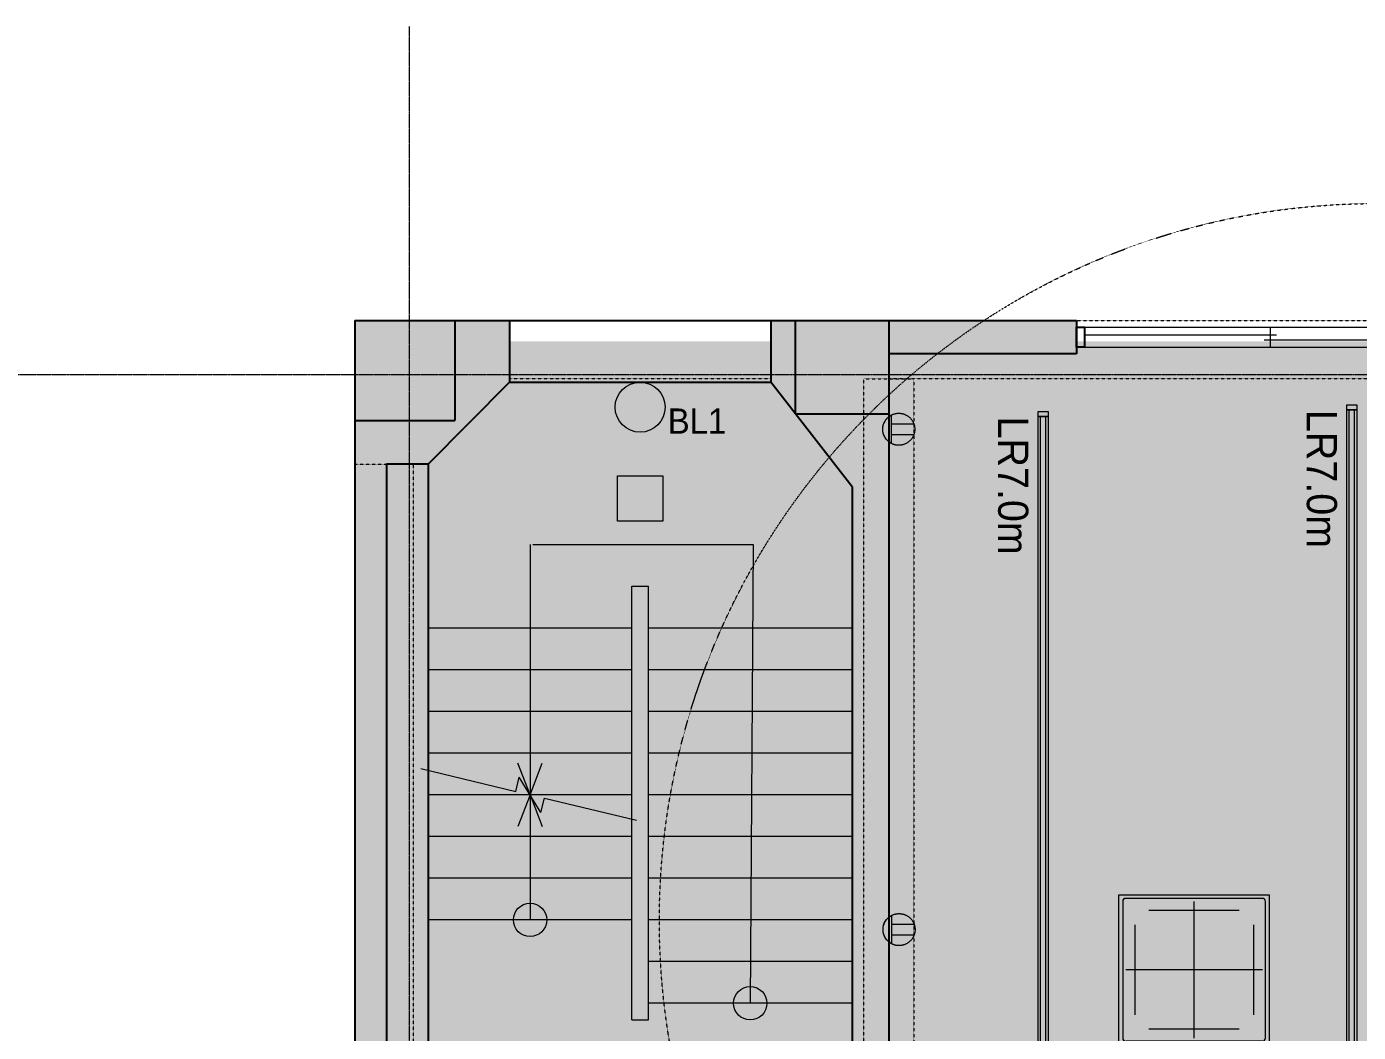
# Model space of a CAD drawing. Header units: millimetres. Extents: x -376000 to 292178, y -193032 to 188048.
# Drawn here: x -130023 to -122040, y 66906 to 72936 of the extents above; entities that cross this region are included whole.
import ezdxf

# ---------------------------------------------------------------- set-up
doc = ezdxf.new("R2010")
doc.units = ezdxf.units.MM
for name, pattern in [('VW-01 短破線', [2.1161248, 1.0580624, -1.0580624]), ('ラインタイプ-1', [2.1165312, 1.0580624, -1.0584688]), ('ラインタイプ-28', [1.0581610785590276, 0.70538330078125, -0.3527777777777777]), ('ラインタイプ-6', [5.2915312, 3.175, -1.0580624, 0.3527044000000002, -0.7057644000000001])]:
    doc.linetypes.add(name, pattern=pattern)
for name, color, linetype, lineweight, true_color in [('02_0.25', 1, 'Continuous', 25, 0xff0000), ('03_0.15', 7, 'Continuous', 15, 0x990099), ('04_0.10', 7, 'Continuous', 9, 0x0099ff), ('05_0.05点線', 9, 'ラインタイプ-28', 5, 0x808080), ('06一点鎖線', 7, 'ラインタイプ-6', 9, 0x9999ff), ('08_ハッチ・色', 7, 'Continuous', 5, 0x888888)]:
    doc.layers.add(name, color=color, linetype=linetype, lineweight=lineweight, true_color=true_color)
for name, color, linetype, lineweight in [('07_文字・記号', 7, 'Continuous', 9), ('_塗（エリア） (2D)', 7, 'Continuous', 5), ('_塗（壁） (2D)', 7, 'Continuous', 5), ('_天井プロット (2D)', 7, 'Continuous', 5), ('_平面図(既存部) (2D)', 7, 'Continuous', 5), ('_平面図（新設） (2D)', 7, 'Continuous', 5), ('_梁 (2D)', 7, 'Continuous', 5)]:
    doc.layers.add(name, color=color, linetype=linetype, lineweight=lineweight)
doc.styles.add('ＭＳ Ｐゴシック', font='MS PGothic.ttf')

# ---------------------------------------------------------------- blocks, each defined once
blk = doc.blocks.new('塗（エリア） (2D)')
at = {"layer": '08_ハッチ・色', "linetype": 'Continuous', "lineweight": 0, "true_color": 0xbbbbbb, "transparency": 33554559}
blk.add_hatch(color=9, dxfattribs=at).paths.add_polyline_path([(-127930.2373182735, 71048.55921143573), (-124930.2373182735, 71048.55921143573), (-124930.2373182735, 65248.55921143572), (-127930.2373182735, 65248.55921143572)])
at = {"layer": '08_ハッチ・色', "linetype": 'Continuous', "lineweight": 0, "true_color": 0x98d8ff, "transparency": 33554559}
blk.add_hatch(color=141, dxfattribs=at).paths.add_polyline_path([(-124930.2373182735, 71048.55921143573), (-117380.2373182735, 71048.55921143573), (-117380.2373182735, 63568.55921143572), (-124930.2373182735, 63568.55921143572)])
blk = doc.blocks.new('塗（壁） (2D)')
at = {"layer": '02_0.25', "linetype": 'Continuous', "lineweight": 0, "true_color": 0xaaaaaa}
for points in [[(-128055.2373182735, 71173.55921143573), (-127127.6229976128, 71173.55921143573), (-127127.6229976128, 70803.55921143573), (-127615.2373182735, 70311.75457592533), (-128055.2373182735, 70311.75457592533)], [(-128055.2373182735, 71173.55921143573), (-127455.2373182735, 71173.55921143573), (-127455.2373182735, 70573.55921143573), (-128055.2373182735, 70573.55921143573)], [(-125415.2373182735, 71173.55921143573), (-124855.2373182735, 71173.55921143573), (-124855.2373182735, 70613.55921143573), (-125415.2373182735, 70613.55921143573)], [(-128055.2373182735, 70311.75457592533), (-127865.2373182735, 70311.75457592533), (-127865.2373182735, 65198.55921143572), (-128055.2373182735, 65198.55921143572)], [(-128055.2373182735, 70311.75457592533), (-127865.2373182735, 70311.75457592533), (-127865.2373182735, 65198.55921143572), (-128055.2373182735, 65198.55921143572)]]:
    blk.add_hatch(color=253, dxfattribs=at).paths.add_polyline_path(points)
at = {"layer": '08_ハッチ・色', "linetype": 'Continuous', "lineweight": 0, "true_color": 0xaaaaaa}
blk.add_hatch(color=253, dxfattribs=at).paths.add_polyline_path([(-125562.8516389342, 71173.55921143573), (-123730.2373182735, 71173.55921143573), (-123730.2373182735, 70973.55921143573), (-124855.2373182735, 70973.55921143573), (-124855.2373182735, 63523.55921143572), (-125075.2373182735, 63523.55921143572), (-125075.2373182735, 70175.93229481387), (-125562.8516389342, 70803.55921143573)])
blk = doc.blocks.new('グループ-31')
at = {"layer": '02_0.25', "flags": 128}
for points in [[(-1162.5, 60), (-1113.130090411871, 60), (-1113.130090411871, -60), (-1162.5, -60)], [(1113.130090411869, 60), (1162.499999999998, 60), (1162.499999999998, -60), (1113.130090411869, -60)]]:
    blk.add_lwpolyline(points, close=True, dxfattribs=at)
at = {"layer": '03_0.15'}
for p, q in [((-1113.130090411869, 15), (37.02743219109834, 15)), ((0, -60), (0, 60)), ((-37.02743219109834, -15), (1113.130090411869, -15))]:
    blk.add_line(p, q, dxfattribs=at)
at = {"layer": '04_0.10'}
for p, q in [((-1113.130090411869, 60), (1113.130090411869, 60)), ((-1113.130090411869, -60), (1113.130090411869, -60))]:
    blk.add_line(p, q, dxfattribs=at)
blk = doc.blocks.new('シンボル-2')
at = {"layer": '02_0.25', "color": 7}
blk.add_blockref('グループ-31', (0, 0), dxfattribs=at)
blk = doc.blocks.new('平面図(既存部) (2D)')
at = {"layer": '02_0.25'}
for p, q in [((-128055.2373182735, 71173.55921143573), (-128055.2373182735, 64173.55921143572)), ((-128055.2373182735, 71173.55921143573), (-123730.2373182735, 71173.55921143573)), ((-127455.2373182735, 71173.55921143573), (-127455.2373182735, 70573.55921143573)), ((-127127.6229976128, 71173.55921143573), (-127127.6229976128, 70803.55921143573)), ((-125562.8516389342, 71173.55921143573), (-125562.8516389342, 70803.55921143573)), ((-125415.2373182735, 71173.55921143573), (-125415.2373182735, 70613.55921143573)), ((-123730.2373182735, 71173.55921143573), (-123730.2373182735, 70973.55921143573)), ((-124855.2373182735, 70973.55921143573), (-124855.2373182735, 63523.55921143572)), ((-123730.2373182735, 70973.55921143573), (-124855.2373182735, 70973.55921143573)), ((-127615.2373182735, 70311.75457592533), (-127127.6229976128, 70803.55921143573)), ((-127127.6229976128, 70803.55921143573), (-125562.8516389342, 70803.55921143573)), ((-125075.2373182735, 70175.93229481387), (-125562.8516389342, 70803.55921143573)), ((-128055.2373182735, 70573.55921143573), (-127455.2373182735, 70573.55921143573)), ((-125415.2373182735, 70613.55921143573), (-124855.2373182735, 70613.55921143573)), ((-127615.2373182735, 70311.75457592533), (-127865.2373182735, 70311.75457592533)), ((-127865.2373182735, 70311.75457592533), (-127865.2373182735, 65348.55921143572)), ((-127615.2373182735, 70311.75457592533), (-127615.2373182735, 65348.55921143572)), ((-125075.2373182735, 70175.93229481387), (-125075.2373182735, 63523.55921143572))]:
    blk.add_line(p, q, dxfattribs=at)
at = {"layer": '04_0.10'}
for p, q in [((-127005.2373182735, 69829.99999999892), (-127005.2373182735, 67580)), ((-126988.3143281663, 69829.99999999892), (-125668.314328166, 69829.99999999892)), ((-125668.314328166, 69829.99999999892), (-125685.2373182735, 67080)), ((-126395.2373182735, 66980), (-126395.2373182735, 69580)), ((-126395.2373182735, 69580), (-126295.2373182735, 69580)), ((-126295.2373182735, 66980), (-126295.2373182735, 69580)), ((-126395.2373182735, 69330), (-127615.2373182735, 69330)), ((-125075.2373182735, 69330), (-126295.2373182735, 69330)), ((-126395.2373182735, 69080), (-127615.2373182735, 69080)), ((-125075.2373182735, 69080), (-126295.2373182735, 69080)), ((-126395.2373182735, 68830), (-127615.2373182735, 68830)), ((-125075.2373182735, 68830), (-126295.2373182735, 68830)), ((-126395.2373182735, 68580), (-127615.2373182735, 68580)), ((-125075.2373182735, 68580), (-126295.2373182735, 68580)), ((-127005.2373182732, 68330), (-127077.7657562165, 68520.47533132622)), ((-127005.2373182735, 68330), (-126932.7088803394, 68520.47533132968)), ((-127659.4837796472, 68487.06979328397), (-127091.1835152399, 68350.63374001799)), ((-127091.1835152399, 68350.63374001782), (-127070.5497752231, 68436.57993698392)), ((-126939.9248613247, 68223.42006301826), (-127070.5497752231, 68436.57993698392)), ((-126395.2373182735, 68330), (-127615.2373182735, 68330)), ((-127005.2373182732, 68330), (-127077.765756212, 68139.52466867206)), ((-127005.2373182735, 68330), (-126932.7088803348, 68139.52466867206)), ((-126939.9248613247, 68223.42006301826), (-126919.2911213079, 68309.36625998438)), ((-126919.2911213079, 68309.36625998438), (-126367.9138470082, 68176.99303428385)), ((-125075.2373182735, 68330), (-126295.2373182735, 68330)), ((-126395.2373182735, 68080), (-127615.2373182735, 68080)), ((-125075.2373182735, 68080), (-126295.2373182735, 68080)), ((-126395.2373182735, 67830), (-127615.2373182735, 67830)), ((-125075.2373182735, 67830), (-126295.2373182735, 67830)), ((-126395.2373182735, 67580), (-127615.2373182735, 67580)), ((-125075.2373182735, 67580), (-126295.2373182735, 67580)), ((-125075.2373182735, 67330), (-126295.2373182735, 67330)), ((-125075.2373182735, 67080), (-126295.2373182735, 67080)), ((-126395.2373182735, 66980), (-126295.2373182735, 66980))]:
    blk.add_line(p, q, dxfattribs=at)
for centre in [(-127005.2373182735, 67580), (-125685.2373182735, 67080)]:
    blk.add_circle(centre, 100.0000000000028, dxfattribs=at)
at = {"layer": '06一点鎖線'}
for p, q in [((-127730.2373182735, 72935.68380817701), (-127730.2373182735, 54935.68380817701)), ((-96430.23731827352, 70848.55921143573), (-131430.2373182735, 70848.55921143573))]:
    blk.add_line(p, q, dxfattribs=at)
at = {"layer": '04_0.10', "color": 7}
blk.add_blockref('シンボル-2', (-122567.7373182735, 71073.55921143573), dxfattribs=at)
blk = doc.blocks.new('平面図（新設） (2D)')
at = {"layer": '02_0.25'}
blk.add_line((-124855.2373182735, 71173.55921143573), (-124855.2373182735, 70613.55921143573), dxfattribs=at)
blk = doc.blocks.new('グループ-1166')
at = {"layer": '07_文字・記号', "linetype": 'Continuous', "lineweight": 0, "true_color": 0x02abea}
blk.add_hatch(color=140, dxfattribs=at).paths.add_polyline_path([(-450.0000000004075, 450.0000000004278), (450.0000000004104, 450.0000000004278), (450.0000000004104, -450.0000000004075), (-450.0000000004075, -450.0000000004075)])
at = {"layer": '07_文字・記号'}
for p, q in [((-427.6611367129808, 409.5401757407817), (-427.6611367129808, -409.5401757415966)), ((409.6543520105333, 427.5419417075026), (-409.6543520088744, 427.5419417075026)), ((8.294592e-10, -409.5401757415966), (8.294592e-10, 409.5401757407817)), ((427.6611367146252, -409.5401757415966), (427.6611367146252, 409.5401757407817)), ((270.1017705574341, 355.5348778430488), (-270.1017705557751, 355.5348778430488)), ((-355.6339978990292, 270.0264894992579), (-355.6339978990292, -270.0264895000728)), ((355.6339978982287, 270.0264894992579), (355.6339978982287, -270.0264895000728)), ((409.6543520105333, 8.149073e-10), (-409.6543520088744, 8.149073e-10)), ((270.1017705574341, -355.5348778414191), (-270.1017705557751, -355.5348778414191)), ((409.6543520105333, -427.5419417083177), (-409.6543520088744, -427.5419417083177))]:
    blk.add_line(p, q, dxfattribs=at)
at = {"layer": '07_文字・記号', "flags": 128}
blk.add_lwpolyline([(-450.0000000004075, 450.0000000004278), (450.0000000004104, 450.0000000004278), (450.0000000004104, -450.0000000004075), (-450.0000000004075, -450.0000000004075)], close=True, dxfattribs=at)
for points in [[(-409.6543520088744, 427.5419417075026, 0.1988611462541293), (-422.3870715807278, 422.2693465298289, 0.1989335812276991), (-427.6611367129808, 409.5401757407817)], [(-409.6543520088744, 427.5419417075026, 0.4141323575096176), (-427.6611367129808, 409.5401757407817), (-427.6611367129808, -409.5401757415966)], [(427.6611367146252, 409.5401757407817, 0.4142956472155489), (409.6543520105333, 427.5419417075026), (-409.6543520088744, 427.5419417075026)], [(427.6611367146252, 409.5401757407817, 0.1989635995639824), (422.3870715823796, 422.2693465298289, 0.1988911436493458), (409.6543520105333, 427.5419417075026)], [(409.6543520105333, -427.5419417083177, 0.4141323574298552), (427.6611367146252, -409.5401757415966), (427.6611367146252, 409.5401757407817)], [(-427.6611367129808, -409.5401757415966, 0.1989635995818872), (-422.3870715807278, -422.2693465294215, 0.1988911436667478), (-409.6543520088744, -427.5419417083177)], [(-427.6611367129808, -409.5401757415966, 0.1989635995818872), (-422.3870715807278, -422.2693465294215, 0.1988911436667478), (-409.6543520088744, -427.5419417083177)], [(-427.6611367129808, -409.5401757415966, 0.4142956472153121), (-409.6543520088744, -427.5419417083177), (409.6543520105333, -427.5419417083177)], [(409.6543520105333, -427.5419417083177, 0.1988611462968291), (422.3870715823796, -422.2693465294215, 0.1989335811496913), (427.6611367146252, -409.5401757415966)]]:
    blk.add_lwpolyline(points, format="xyb", dxfattribs=at)
at = {"layer": '07_文字・記号', "insert": (8.294592e-10, 237.6217404526404), "char_height": 1.507573784722222, "attachment_point": 2, "line_spacing_factor": 0.9980396907557102, "style": 'ＭＳ Ｐゴシック'}
blk.add_mtext('AC', dxfattribs=at)
blk = doc.blocks.new('シンボル-5')
at = {"layer": '07_文字・記号'}
blk.add_blockref('グループ-1166', (0, 0), dxfattribs=at)
blk = doc.blocks.new('LR4m')
at = {"layer": '07_文字・記号', "color": 160, "linetype": 'Continuous', "lineweight": 5, "true_color": 0x003dff, "transparency": 33554687, "flags": 128}
for points in [[(47.5, 4945), (47.5, 5045), (107.5, 5045), (107.5, 4945)], [(47.50000000000001, -1690.000000000015), (47.5, 4945), (107.5, 4945), (107.5, -1690.000000000015)], [(62.50000000000001, -1690.000000000015), (62.5, 4945), (92.5, 4945), (92.5, -1690.000000000015)], [(47.5, -1720.000000000015), (47.5, -1690.000000000015), (107.5, -1690.000000000015), (107.5, -1720.000000000015)]]:
    blk.add_lwpolyline(points, close=True, dxfattribs=at)
at = {"layer": '07_文字・記号', "color": 160, "true_color": 0x003dff, "insert": (257.36, -1274.99201925756), "char_height": 180.9088541666667, "attachment_point": 5, "rotation": 90, "line_spacing_factor": 1.007907314816854, "style": 'ＭＳ Ｐゴシック'}
blk.add_mtext('LR7.0m', dxfattribs=at)
blk = doc.blocks.new('2口コンセント')
at = {"layer": '07_文字・記号', "linetype": 'Continuous', "lineweight": 0, "true_color": 0x63c3ff}
blk.add_hatch(color=151, dxfattribs=at).paths.add_polyline_path([(95.99999999999771, -3.487e-12), (95.79903810567444, -6.376933041057277), (95.19615242270456, -12.64617092752427), (94.19134295108809, -18.80771365940446), (92.78460969082504, -24.86156123669786), (90.97595264191544, -30.80771365940446), (88.7653718043592, -36.64617092752427), (86.15286717815641, -42.37693304105727), (83.13843876330702, -48.00000000000348), (79.7759341371043, -53.42210506462632), (76.11920087684153, -58.54998149518919), (72.16823898251872, -63.38362929169212), (67.92304845413585, -67.92304845413507), (63.38362929169293, -72.16823898251809), (58.54998149518995, -76.11920087684112), (53.4221050646269, -79.77593413710423), (48.00000000000382, -83.13843876330736), (42.37693304105736, -86.1528671781572), (36.64617092752421, -88.76537180436041), (30.80771365940437, -90.97595264191696), (24.86156123669784, -92.78460969082684), (18.80771365940462, -94.19134295109006), (12.64617092752472, -95.19615242270672), (6.376933041058128, -95.79903810567669), (4.8459e-12, -96), (-6.376933041048435, -95.79903810567669), (-12.64617092751503, -95.19615242270672), (-18.80771365939494, -94.19134295109006), (-24.86156123668816, -92.78460969082684), (-30.8077136593947, -90.97595264191696), (-36.64617092751455, -88.76537180436041), (-42.37693304104771, -86.1528671781572), (-47.99999999999419, -83.13843876330736), (-53.42210506461737, -79.77593413710423), (-58.54998149518065, -76.11920087684112), (-63.38362929168407, -72.16823898251809), (-67.92304845412755, -67.92304845413507), (-72.16823898251116, -63.38362929169212), (-76.11920087683484, -58.54998149518919), (-79.77593413709866, -53.42210506462632), (-83.13843876330256, -48.00000000000348), (-86.15286717815317, -42.37693304105727), (-88.76537180435702, -36.64617092752427), (-90.97595264191412, -30.80771365940446), (-92.7846096908245, -24.86156123669786), (-94.19134295108809, -18.80771365940446), (-95.19615242270494, -12.64617092752427), (-95.79903810567508, -6.376933041057277), (-95.99999999999844, -3.487e-12), (-95.79903810567508, 6.376933041050303), (-95.19615242270494, 12.64617092751729), (-94.19134295108809, 18.80771365939749), (-92.7846096908245, 24.86156123669089), (-90.97595264191412, 30.80771365939749), (-88.76537180435702, 36.6461709275173), (-86.15286717815317, 42.37693304105031), (-83.13843876330256, 47.99999999999652), (-79.77593413709866, 53.4221050646194), (-76.11920087683484, 58.54998149518244), (-72.16823898251116, 63.38362929168563), (-67.92304845412755, 67.92304845412897), (-63.38362929168407, 72.16823898251248), (-58.54998149518065, 76.11920087683613), (-53.42210506461737, 79.77593413709994), (-47.99999999999419, 83.13843876330387), (-42.37693304104771, 86.15286717815455), (-36.64617092751455, 88.76537180435844), (-30.8077136593947, 90.97595264191558), (-24.86156123668816, 92.78460969082596), (-18.80771365939494, 94.1913429510896), (-12.64617092751503, 95.19615242270649), (-6.376933041048435, 95.79903810567663), (4.8459e-12, 96), (6.376933041058128, 95.79903810567663), (12.64617092752472, 95.19615242270649), (18.80771365940462, 94.1913429510896), (24.86156123669784, 92.78460969082596), (30.80771365940437, 90.97595264191558), (36.64617092752421, 88.76537180435844), (42.37693304105736, 86.15286717815455), (48.00000000000382, 83.13843876330387), (53.4221050646269, 79.77593413709994), (58.54998149518995, 76.11920087683613), (63.38362929169293, 72.16823898251248), (67.92304845413585, 67.92304845412897), (72.16823898251872, 63.38362929168563), (76.11920087684153, 58.54998149518244), (79.7759341371043, 53.4221050646194), (83.13843876330702, 47.99999999999652), (86.15286717815641, 42.37693304105031), (88.7653718043592, 36.6461709275173), (90.97595264191544, 30.80771365939749), (92.78460969082504, 24.86156123669089), (94.19134295108809, 18.80771365939749), (95.19615242270456, 12.64617092751729), (95.79903810567444, 6.376933041050303)])
at = {"layer": '07_文字・記号', "linetype": 'Continuous', "lineweight": 0}
h = blk.add_hatch(color=7, dxfattribs=at)
edge = h.paths.add_edge_path()
edge.add_arc((-1.029576424116385e-11, -2.003730514843483e-11), 96.00000000002004, 27.81813928465649, 89.99999999999407)
edge.add_arc((-3.481659405224491e-13, 1.367084223602433e-11), 95.99999999998633, 90, 152.1818607153557)
edge.add_line((-84.90559463309398, 44.7999999999931), (84.90559463310365, 44.7999999999931))
at = {"layer": '07_文字・記号', "color": 7, "linetype": 'Continuous', "lineweight": 5}
for p, q in [((-31.99999999999967, 44.7999999999931), (-31.99999999999967, -90.50966799187441)), ((31.99999999999898, 44.7999999999931), (31.99999999999898, -90.50966799187441))]:
    blk.add_line(p, q, dxfattribs=at)
at = {"layer": '07_文字・記号', "color": 7, "linetype": 'Continuous', "lineweight": 5, "flags": 128}
blk.add_lwpolyline([(84.90559463310366, 44.7999999999931, 0.2781792779259686), (-3.482e-13, 96, 0.2781792779260535), (-84.90559463309398, 44.7999999999931), (84.90559463310366, 44.7999999999931)], format="xyb", close=True, dxfattribs=at)
at = {"layer": '07_文字・記号', "color": 7, "linetype": 'Continuous', "lineweight": 5}
blk.add_open_spline([(95.99999999999771, -3.487e-12), (95.99999999999771, -25.72312247339223), (70.27687752661629, -70.27687752661473), (25.72312247339135, -96), (-25.72312247338166, -96), (-70.27687752660671, -70.27687752661473), (-95.99999999999844, -25.72312247339223), (-95.99999999999844, 25.72312247338527), (-70.27687752660671, 70.27687752660776), (-25.72312247338166, 96), (25.72312247339135, 96), (70.27687752661629, 70.27687752660776), (95.99999999999771, 25.72312247338527), (95.99999999999771, -3.487e-12)], degree=2, dxfattribs=at)
blk = doc.blocks.new('非常用照明-階段')
at = {"layer": '07_文字・記号', "linetype": 'Continuous', "lineweight": 0, "true_color": 0x00d136}
blk.add_hatch(color=102, dxfattribs=at).paths.add_polyline_path([(-136, 161), (136, 161), (136, -111), (-136, -111)])
at = {"layer": '07_文字・記号', "color": 92, "true_color": 0x14b500, "flags": 128}
blk.add_lwpolyline([(-136, 161), (136, 161), (136, -111), (-136, -111)], close=True, dxfattribs=at)
blk = doc.blocks.new('天井プロット (2D)')
at = {"layer": '07_文字・記号', "color": 100, "linetype": 'VW-01 短破線', "true_color": 0x00ff3f}
blk.add_circle((-121930, 67575), 4299.999999999994, dxfattribs=at)
at = {"layer": '07_文字・記号', "color": 160, "true_color": 0x0036e9}
blk.add_circle((-126345.2373182735, 70653.55921143577), 149.9999999999605, dxfattribs=at)
at = {"layer": '07_文字・記号', "color": 7, "rotation": 180}
for p in [(-122002.7373182735, 68948.55921143573), (-123852.7373182735, 68908.55921143573), (-123852.7373182735, 68908.55921143573)]:
    blk.add_blockref('LR4m', p, dxfattribs=at)
at = {"layer": '07_文字・記号', "color": 7, "transparency": 33554687, "xscale": -1, "rotation": 90.03409063466904}
for p in [(-124795.2373288941, 70521.57948467531), (-124793.4523475422, 67521.58001570178)]:
    blk.add_blockref('2口コンセント', p, dxfattribs=at)
at = {"layer": '07_文字・記号', "color": 7}
for name, p in [('非常用照明-階段', (-126345.2373182735, 70082.25601379077)), ('シンボル-5', (-123025.2373182735, 67281.05921143573))]:
    blk.add_blockref(name, p, dxfattribs=at)
at = {"layer": '07_文字・記号', "color": 160, "true_color": 0x0036e9, "insert": (-126179.7807697275, 70646.20460069443), "char_height": 150.7573784722222, "attachment_point": 1, "line_spacing_factor": 1.006497654236691, "style": 'ＭＳ Ｐゴシック'}
blk.add_mtext('BL1', dxfattribs=at)
blk = doc.blocks.new('梁 (2D)')
at = {"layer": '05_0.05点線', "color": 7, "linetype": 'ラインタイプ-1', "flags": 128}
for points in [[(-127127.6229976128, 70823.55921143573), (-127127.6229976128, 71173.55921143573), (-125562.8516389342, 71173.55921143573), (-125562.8516389342, 70823.55921143573)], [(-124855.2373182735, 70823.55921143573), (-124855.2373182735, 71173.55921143573), (-121155.2373182735, 71173.55921143573), (-121155.2373182735, 70823.55921143573)], [(-125005.2373182735, 70823.55921143573), (-124705.2373182735, 70823.55921143573), (-124705.2373182735, 64023.55921143572), (-125005.2373182735, 64023.55921143572)], [(-128055.2373182735, 70311.75457592533), (-127705.2373182735, 70311.75457592533), (-127705.2373182735, 64173.55921143572), (-128055.2373182735, 64173.55921143572)]]:
    blk.add_lwpolyline(points, close=True, dxfattribs=at)

msp = doc.modelspace()

# ---------------------------------------------------------------- block references
at = {"layer": '_塗（エリア） (2D)'}
msp.add_blockref('塗（エリア） (2D)', (0, 0), dxfattribs=at)
at = {"layer": '_塗（壁） (2D)'}
msp.add_blockref('塗（壁） (2D)', (0, 0), dxfattribs=at)

# ---------------------------------------------------------------- next in the draw order: block references
at = {"layer": '_平面図(既存部) (2D)'}
msp.add_blockref('平面図(既存部) (2D)', (0, 0), dxfattribs=at)

# ---------------------------------------------------------------- next in the draw order: block references
at = {"layer": '_平面図（新設） (2D)'}
msp.add_blockref('平面図（新設） (2D)', (0, 0), dxfattribs=at)

# ---------------------------------------------------------------- next in the draw order: block references
at = {"layer": '_天井プロット (2D)'}
msp.add_blockref('天井プロット (2D)', (0, 0), dxfattribs=at)

# ---------------------------------------------------------------- next in the draw order: block references
at = {"layer": '_梁 (2D)'}
msp.add_blockref('梁 (2D)', (0, 0), dxfattribs=at)

doc.saveas('drawing.dxf')
